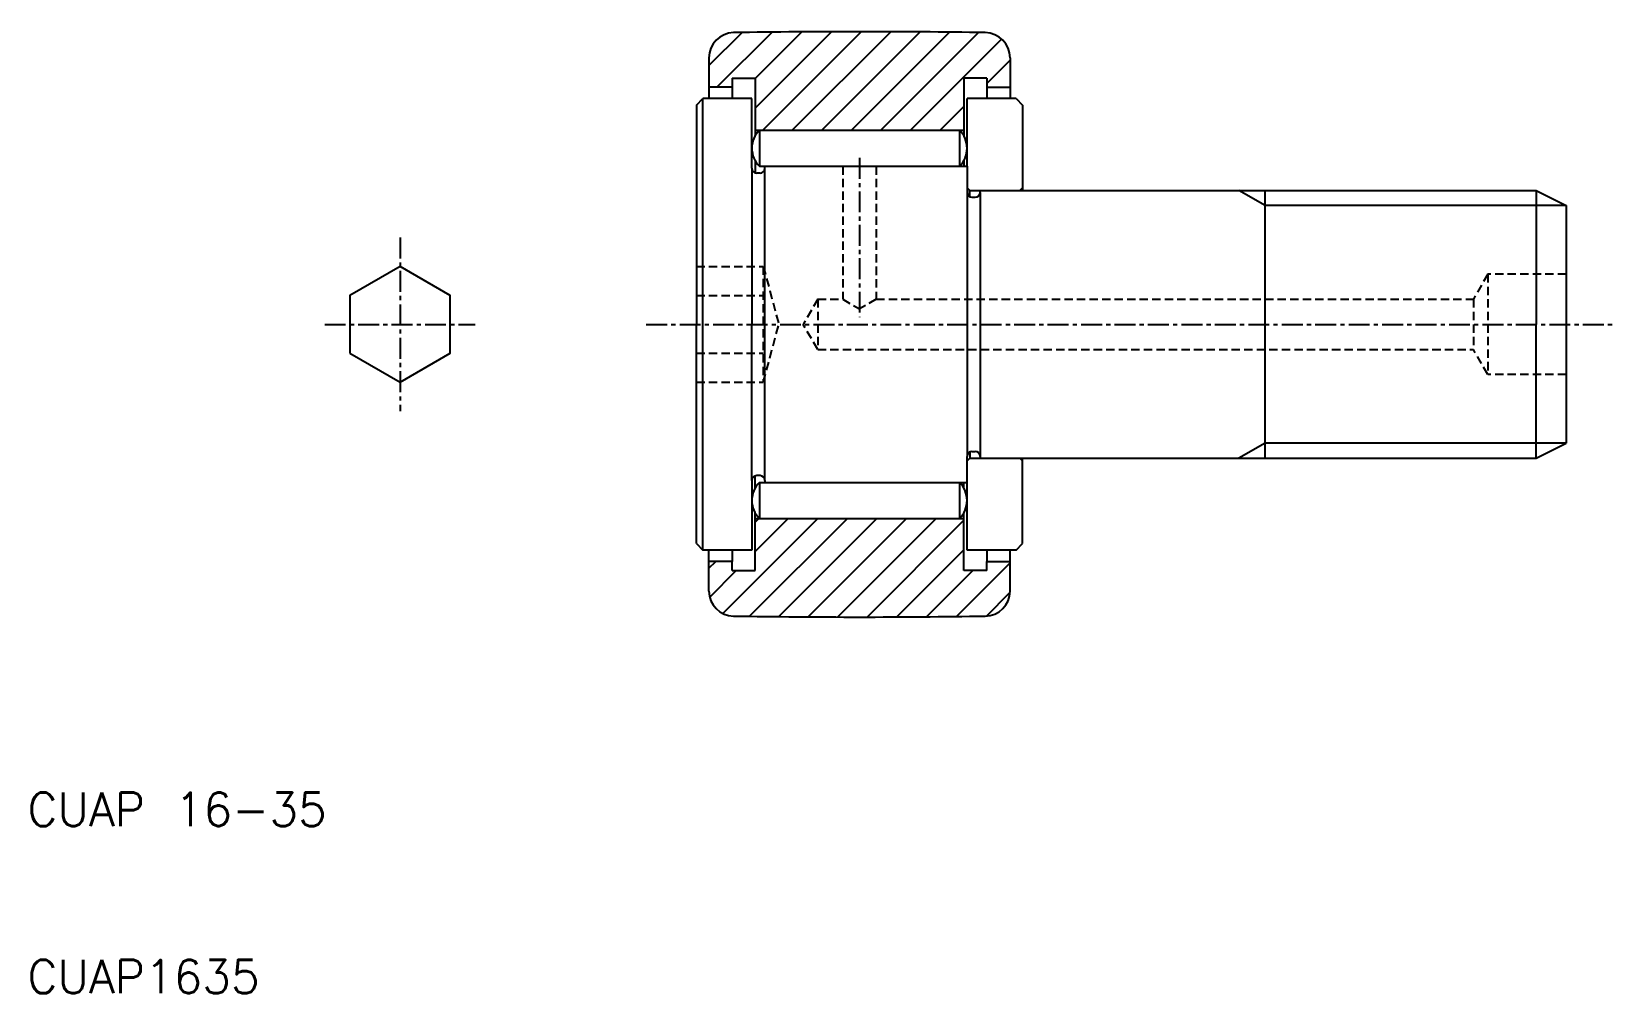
# Model space of a CAD drawing. Extents: x 10.3 to 105, y 10 to 67.5.
import ezdxf

# ---------------------------------------------------------------- set-up
doc = ezdxf.new("R2010")
doc.units = 0
doc.linetypes.add('CENTER', pattern=[2, 1.25, -0.25, 0.25, -0.25])
doc.linetypes.add('DASHED', pattern=[0.75, 0.5, -0.25])
doc.layers.get('0').update_dxf_attribs({"linetype": 'CONTINUOUS'})
doc.layers.add('CENTER', color=1, linetype='CENTER')
doc.styles.get("Standard").update_dxf_attribs({"font": 'txt.shx', "bigfont": 'bigfont.shx'})

# ---------------------------------------------------------------- blocks, each defined once
blk = doc.blocks.new('*X10')
at = {"color": 0, "linetype": 'CONTINUOUS'}
for p, q in [((179.438, -115.779), (181.419, -113.798)), ((179.911, -117.073), (183.209, -113.776)), ((182.198, -118.323), (186.769, -113.751)), ((182.198, -116.555), (184.992, -113.76)), ((182.65, -119.638), (188.54, -113.748)), ((184.417, -119.638), (190.304, -113.752)), ((186.185, -119.638), (192.062, -113.762)), ((187.953, -119.638), (193.814, -113.777)), ((189.721, -119.638), (195.56, -113.799)), ((191.489, -119.638), (196.939, -114.188)), ((196.058, -116.837), (197.438, -115.457)), ((193.256, -119.638), (194.678, -118.217))]:
    blk.add_line(p, q, dxfattribs=at)
blk = doc.blocks.new('*X11')
at = {"color": 0, "linetype": 'CONTINUOUS'}
for p, q in [((180.27, -148.535), (185.946, -142.858)), ((181.867, -148.705), (187.714, -142.858)), ((182.198, -144.839), (184.178, -142.858)), ((182.198, -143.071), (182.411, -142.858)), ((183.615, -148.725), (189.482, -142.858)), ((185.369, -148.739), (191.25, -142.858)), ((187.129, -148.747), (193.017, -142.858)), ((188.895, -148.748), (194.678, -142.966)), ((190.668, -148.743), (194.678, -144.734)), ((179.438, -145.831), (179.846, -145.423)), ((194.232, -148.715), (197.438, -145.509)), ((179.482, -147.555), (181.073, -145.963)), ((192.447, -148.732), (195.216, -145.963)), ((196.025, -148.689), (197.435, -147.279))]:
    blk.add_line(p, q, dxfattribs=at)

msp = doc.modelspace()

# ---------------------------------------------------------------- linework, layer by layer
at = {"color": 7, "linetype": 'CONTINUOUS'}
for p, q in [((50.75, 65.944), (50.75, 63.5)), ((68.75, 65.944), (68.75, 63.5)), ((52.13, 64.715), (53.51, 64.715)), ((52.13, 64.715), (52.13, 64.175)), ((53.51, 64.715), (53.51, 61.61)), ((65.99, 64.715), (65.99, 61.61)), ((67.37, 64.715), (65.99, 64.715)), ((67.37, 64.715), (67.37, 64.175)), ((50, 63.11), (50.39, 63.5)), ((50.39, 36.5), (50.39, 63.5)), ((53.315, 63.5), (50.39, 63.5)), ((52.13, 64.175), (50.75, 64.175)), ((52.13, 64.175), (52.13, 63.5)), ((53.315, 59.337), (53.315, 63.5)), ((66.185, 59.45), (66.185, 63.5)), ((69.11, 63.5), (66.185, 63.5)), ((67.37, 64.175), (68.75, 64.175)), ((67.37, 64.175), (67.37, 63.5)), ((69.11, 63.5), (69.5, 63.11)), ((50, 63.11), (50, 50)), ((69.5, 63.11), (69.5, 58)), ((53.51, 61.61), (53.765, 61.61)), ((53.51, 61.61), (53.51, 61.275)), ((53.765, 61.61), (65.735, 61.61)), ((53.765, 61.61), (53.765, 59.45)), ((65.735, 61.61), (65.99, 61.61)), ((65.735, 61.61), (65.735, 59.45)), ((65.99, 61.61), (65.99, 61.275)), ((53.51, 59.785), (53.51, 59.062)), ((65.99, 59.785), (65.99, 59.45)), ((53.315, 59.337), (53.315, 50)), ((53.803, 59.045), (53.607, 59.045)), ((53.765, 59.45), (65.735, 59.45)), ((54.095, 59.337), (54.095, 59.45)), ((54.095, 40.662), (54.095, 59.337)), ((65.735, 59.45), (66.185, 59.45)), ((66.185, 59.45), (66.185, 57.892)), ((66.345, 58), (66.185, 58.16)), ((66.185, 57.892), (66.185, 42.107)), ((66.345, 57.632), (66.345, 58)), ((66.345, 58), (66.965, 58)), ((66.965, 58), (100.2, 58)), ((66.965, 57.892), (66.965, 58)), ((66.965, 57.892), (66.965, 42.107)), ((69.34, 58), (69.5, 58.16)), ((84, 42), (84, 58)), ((100.2, 58), (100.2, 50)), ((100.2, 58), (102, 57.1)), ((66.477, 57.6), (66.672, 57.6)), ((102, 57.1), (102, 42.9)), ((50, 36.89), (50, 50)), ((53.315, 40.662), (53.315, 50)), ((100.2, 42), (100.2, 50)), ((100.2, 42), (102, 42.9)), ((66.185, 42), (66.185, 42.107)), ((66.185, 40.55), (66.185, 42)), ((66.345, 42), (66.185, 41.84)), ((66.345, 42.368), (66.345, 42)), ((66.345, 42), (66.965, 42)), ((66.477, 42.4), (66.672, 42.4)), ((66.965, 42.107), (66.965, 42)), ((66.965, 42), (100.2, 42)), ((69.34, 42), (69.5, 41.84)), ((69.5, 36.89), (69.5, 42)), ((53.51, 40.215), (53.51, 40.938)), ((53.803, 40.955), (53.607, 40.955)), ((53.315, 40.662), (53.315, 36.5)), ((53.765, 40.55), (65.735, 40.55)), ((53.765, 40.55), (53.765, 38.39)), ((54.095, 40.662), (54.095, 40.55)), ((65.735, 40.55), (65.735, 38.39)), ((65.735, 40.55), (66.185, 40.55)), ((65.99, 40.215), (65.99, 40.55)), ((66.185, 36.5), (66.185, 40.55)), ((53.51, 38.39), (53.51, 38.725)), ((53.51, 38.39), (53.765, 38.39)), ((53.51, 35.285), (53.51, 38.39)), ((53.765, 38.39), (65.735, 38.39)), ((65.735, 38.39), (65.99, 38.39)), ((65.99, 38.39), (65.99, 38.725)), ((65.99, 35.285), (65.99, 38.39)), ((50, 36.89), (50.39, 36.5)), ((53.315, 36.5), (50.39, 36.5)), ((50.75, 34.056), (50.75, 36.5)), ((52.13, 36.5), (52.13, 35.825)), ((69.11, 36.5), (66.185, 36.5)), ((67.37, 36.5), (67.37, 35.825)), ((68.75, 34.056), (68.75, 36.5)), ((69.11, 36.5), (69.5, 36.89)), ((52.13, 35.825), (50.75, 35.825)), ((52.13, 35.285), (52.13, 35.825)), ((52.13, 35.285), (53.51, 35.285)), ((67.37, 35.285), (65.99, 35.285)), ((67.37, 35.825), (68.75, 35.825)), ((67.37, 35.285), (67.37, 35.825))]:
    msp.add_line(p, q, dxfattribs=at)
at = {"color": 3, "linetype": 'DASHED'}
for p, q in [((58.75, 59.45), (58.75, 51.5)), ((60.75, 59.45), (60.75, 51.5)), ((50, 53.464), (54, 53.464)), ((54, 53.464), (54, 46.536)), ((54, 53.464), (54.928, 50)), ((97.318, 53), (96.452, 51.5)), ((97.318, 53), (97.318, 47)), ((102, 53), (97.318, 53)), ((50, 51.732), (54, 51.732)), ((57.25, 51.5), (56.384, 50)), ((57.25, 51.5), (58.75, 51.5)), ((57.25, 51.5), (57.25, 48.5)), ((58.75, 51.5), (59.75, 50.923)), ((60.75, 51.5), (59.75, 50.923)), ((60.75, 51.5), (96.452, 51.5)), ((96.452, 51.5), (96.452, 48.5)), ((54, 46.536), (54.928, 50)), ((57.25, 48.5), (56.384, 50)), ((57.25, 48.5), (96.452, 48.5)), ((97.318, 47), (96.452, 48.5)), ((50, 48.268), (54, 48.268)), ((50, 46.536), (54, 46.536)), ((102, 47), (97.318, 47))]:
    msp.add_line(p, q, dxfattribs=at)
at = {"color": 3, "linetype": 'CONTINUOUS'}
for p, q in [((84, 57.1), (82.441, 58)), ((102, 57.1), (84, 57.1)), ((84, 42.9), (82.441, 42)), ((102, 42.9), (84, 42.9))]:
    msp.add_line(p, q, dxfattribs=at)
at = {"color": 7, "linetype": 'CONTINUOUS'}
msp.add_lwpolyline([(29.278, 48.268), (32.278, 46.536), (35.278, 48.268), (35.278, 51.732), (32.278, 53.464), (29.278, 51.732)], close=True, dxfattribs=at)
for centre, radius, start, end in [((52.25, 65.944), 1.5, 90.86206, 180), ((59.75, -432.5), 500, 89.13794, 90.86206), ((67.25, 65.944), 1.5, 0, 89.13794), ((54.836, 60.53), 1.521, 134.76027, 225.23973), ((64.664, 60.53), 1.521, 314.76027, 45.23973), ((53.607, 59.337), 0.292, 180, 270), ((53.803, 59.337), 0.292, 270, 0), ((66.477, 57.892), 0.292, 180, 270), ((66.672, 57.892), 0.292, 270, 0), ((66.477, 42.107), 0.292, 90, 180), ((66.672, 42.107), 0.292, 0, 90), ((53.607, 40.662), 0.292, 90, 180), ((53.803, 40.662), 0.292, 0, 90), ((54.836, 39.47), 1.521, 134.76027, 225.23973), ((64.664, 39.47), 1.521, 314.76027, 45.23973), ((52.25, 34.056), 1.5, 180, 269.13794), ((67.25, 34.056), 1.5, 270.86206, 0), ((59.75, 532.5), 500, 269.13794, 270.86206)]:
    msp.add_arc(centre, radius, start, end, dxfattribs=at)
at = {"layer": 'CENTER', "color": 1, "linetype": 'CENTER'}
for p, q in [((59.75, 59.95), (59.75, 50.423)), ((32.278, 55.196), (32.278, 44.804)), ((27.778, 50), (36.778, 50)), ((47, 50), (105, 50))]:
    msp.add_line(p, q, dxfattribs=at)

# ---------------------------------------------------------------- block references
at = {"color": 3, "linetype": 'CONTINUOUS'}
for name in ['*X10', '*X11']:
    msp.add_blockref(name, (-128.688, 181.248), dxfattribs=at)

# ---------------------------------------------------------------- texts
at = {"color": 7, "linetype": 'CONTINUOUS'}
for s, p in [('CUAP 16-35', (10, 20)), ('CUAP1635', (10, 10))]:
    msp.add_text(s, height=2, dxfattribs=at).set_placement(p)

doc.saveas('drawing.dxf')
